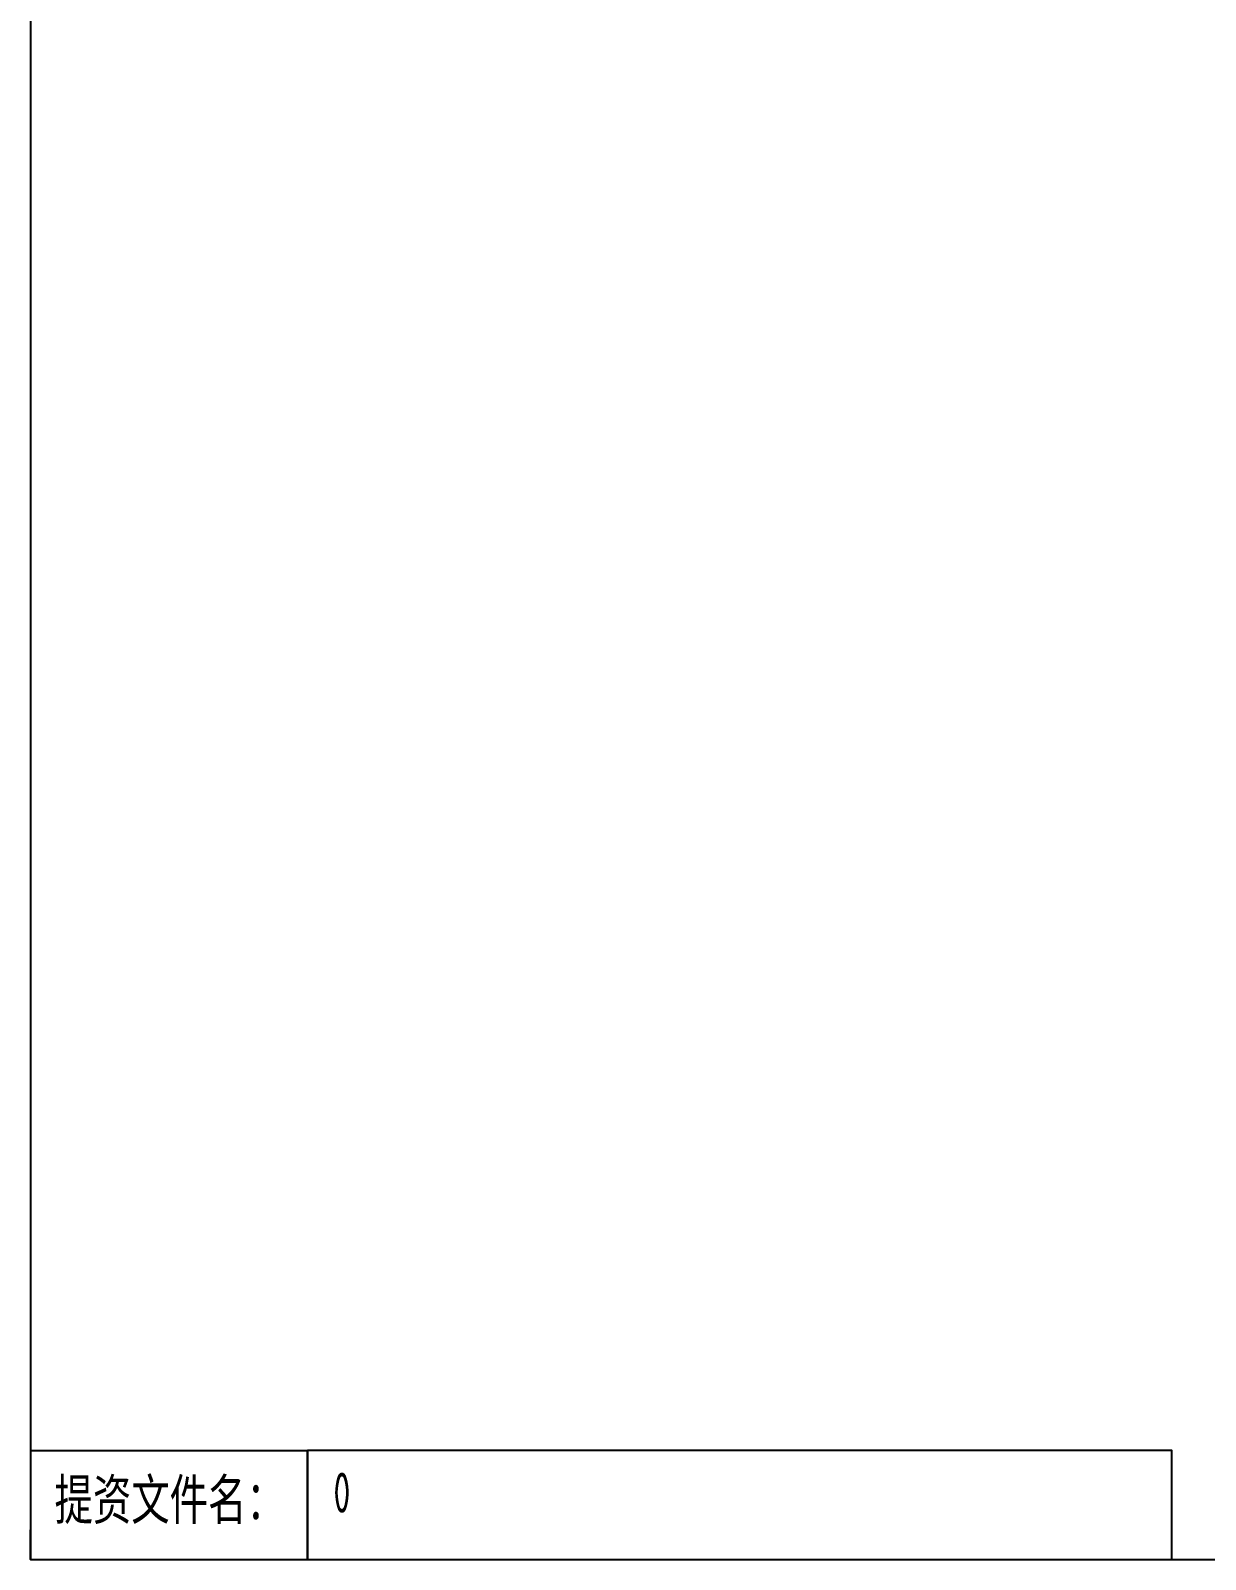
# Model space of a CAD drawing. Header units: millimetres. Extents: x -716506 to 4754388, y -184455 to 3397362.
# Drawn here: x -1612 to 1168224, y -2638 to 1519678 of the extents above; entities that cross this region are included whole.
import ezdxf
from ezdxf.enums import TextEntityAlignment as Align

# ---------------------------------------------------------------- set-up
doc = ezdxf.new("R2010")
doc.units = ezdxf.units.MM
doc.header["$LTSCALE"] = 1000
doc.header["$MEASUREMENT"] = 0
doc.layers.add('C-XREF-SLCT', color=7, linetype='Continuous', plot=False)
doc.styles.add('Acs', font='Stfangso_0.ttf', dxfattribs={"width": 0.7})
doc.styles.add('TH-STYLE3', font='tssdeng.shx', dxfattribs={"width": 0.65, "bigfont": 'tssdchn.shx'})

# ---------------------------------------------------------------- blocks, each defined once
blk = doc.blocks.new('AcsAcadShareArea')
for points in [[(0, 0), (118900, 0), (118900, 85000), (0, 85000)], [(0, 0), (6893, 0), (6893, 2699), (0, 2699)], [(6893, 0), (28409, 0), (28409, 2708), (6893, 2708)], [(0, 733), (0, 733), (0, 0), (0, 0)]]:
    blk.add_lwpolyline(points, close=True)
at = {"insert": (597, 1991), "char_height": 1000, "width": 6073.9, "attachment_point": 1, "style": 'Acs'}
blk.add_mtext('提资文件名：', dxfattribs=at)
at = {"style": 'Acs', "width": 0.8}
blk.add_attdef('唯一编号', (7537, 861), '', height=1000, dxfattribs=at)

msp = doc.modelspace()

# ---------------------------------------------------------------- block references
at = {"layer": 'C-XREF-SLCT'}
ref = msp.add_blockref('AcsAcadShareArea', (-1612, -2637.94), dxfattribs=dict(at, xscale=40, yscale=40, zscale=40))
ref.add_attrib('唯一编号', '0', dxfattribs={"layer": '0', "height": 40000, "style": 'TH-STYLE3', "width": 0.65}).set_placement((299884.03, 31794.43), align=Align.BOTTOM_LEFT)

doc.saveas('drawing.dxf')
